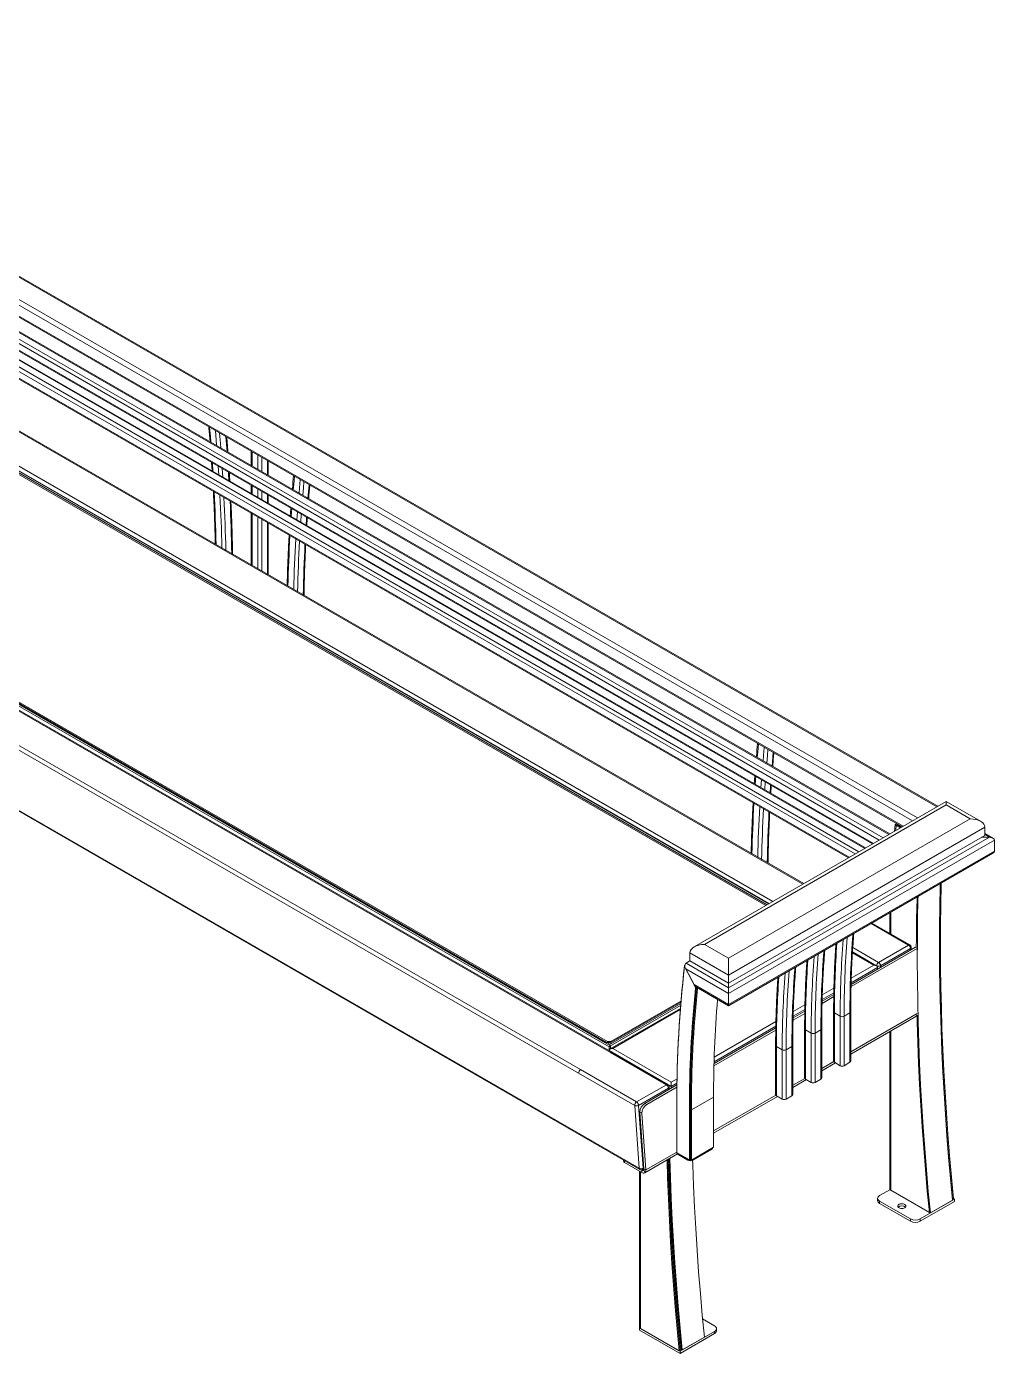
# Model space of a CAD drawing. Header units: inches. Extents: x -1 to 190, y -8 to 118.
# Drawn here: x 158.62 to 190.11, y 24.74 to 67.94 of the extents above; entities that cross this region are included whole.
import ezdxf

# ---------------------------------------------------------------- set-up
doc = ezdxf.new("R2010")
doc.units = ezdxf.units.IN
doc.layers.add('ZANO_R', color=7, linetype='Continuous', lineweight=0)

msp = doc.modelspace()

# ---------------------------------------------------------------- linework, layer by layer
at = {"layer": 'ZANO_R'}
for p, q in [((188.26925, 42.55618), (144.29493, 67.94202)), ((144.29493, 67.90291), (188.23538, 42.53662)), ((143.56936, 67.41384), (187.44901, 42.08266)), ((143.69586, 67.52968), (187.61259, 42.17709)), ((143.25301, 67.20138), (187.10683, 41.88512)), ((143.2869, 67.22094), (187.14071, 41.90468)), ((144.92667, 65.74396), (186.68135, 41.6395)), ((186.70741, 41.65454), (144.97115, 65.74837)), ((144.67504, 65.52605), (186.3668, 41.45791)), ((144.67504, 65.30812), (186.17804, 41.34894)), ((144.69347, 65.26739), (186.15198, 41.3339)), ((144.73795, 65.63501), (186.49263, 41.53055)), ((144.9779, 64.80633), (185.89487, 41.18547)), ((185.92092, 41.20051), (145.02238, 64.81074)), ((144.72626, 64.58842), (185.58031, 41.00388)), ((144.72626, 64.37049), (185.39155, 40.89491)), ((144.78917, 64.69738), (185.70614, 41.07652)), ((144.74469, 64.32975), (185.36549, 40.87987)), ((183.88151, 40.02318), (143.9343, 63.08422)), ((183.90757, 40.03822), (143.97878, 63.08862)), ((182.7806, 39.38764), (142.8963, 62.41235)), ((142.95921, 62.52131), (182.90642, 39.46028)), ((182.7177, 39.35133), (144.81519, 61.23198)), ((182.76488, 39.37857), (144.86237, 61.25922)), ((182.67618, 39.32736), (144.91607, 61.12581)), ((177.61731, 34.54214), (137.87932, 57.48239)), ((177.66179, 34.54654), (137.92379, 57.4868)), ((138.28838, 57.46414), (177.62219, 34.75722)), ((138.24121, 57.4369), (177.57501, 34.72998)), ((177.52783, 34.81169), (138.33557, 57.4369)), ((138.42993, 57.40059), (177.46492, 34.86617)), ((177.5077, 34.86617), (138.47711, 57.39804)), ((138.49936, 57.42152), (177.52132, 34.89462)), ((176.58466, 33.86765), (136.84666, 56.80791)), ((136.90937, 56.92246), (176.64737, 33.9822)), ((135.1674, 55.81586), (178.55411, 30.76924)), ((135.18563, 55.78072), (178.57235, 30.7341)), ((165.14492, 54.1023), (165.10736, 54.58513)), ((165.93184, 54.10917), (165.93184, 53.64803)), ((165.95789, 53.63298), (165.95789, 54.09413)), ((164.64146, 53.75166), (164.65982, 53.47428)), ((164.68505, 53.45972), (164.66673, 53.73706)), ((164.87432, 53.35045), (164.85609, 53.62775)), ((166.14662, 53.52403), (166.14662, 53.98518)), ((166.27244, 53.4514), (166.27244, 53.91255)), ((166.46117, 53.34245), (166.46117, 53.8036)), ((166.48722, 53.32741), (166.48722, 53.78856)), ((165.00505, 53.27499), (164.98721, 53.55206)), ((165.93184, 53.00674), (165.93184, 52.73996)), ((165.95789, 52.72492), (165.95789, 52.99169)), ((166.14662, 52.61597), (166.14662, 52.88274)), ((166.27244, 52.54334), (166.27244, 52.81011)), ((167.77867, 52.58187), (167.81651, 53.02118)), ((166.46117, 52.43439), (166.46117, 52.70116)), ((166.48722, 52.41934), (166.48722, 52.68612)), ((165.93184, 52.09867), (165.93184, 50.41539)), ((165.95789, 50.40035), (165.95789, 52.08363)), ((166.14662, 50.2914), (166.14662, 51.97468)), ((166.27244, 50.21877), (166.27244, 51.90205)), ((167.22115, 52.26243), (167.20293, 52.00618)), ((167.23019, 51.99044), (167.24842, 52.24669)), ((167.41946, 51.88117), (167.43778, 52.13738)), ((167.5407, 51.81119), (167.55868, 52.06758)), ((166.46117, 50.10982), (166.46117, 51.7931)), ((166.48722, 50.09477), (166.48722, 51.77806)), ((182.87681, 43.8659), (182.91466, 44.3052)), ((182.31929, 43.54646), (182.30107, 43.29021)), ((182.32833, 43.27447), (182.34656, 43.53072)), ((182.51761, 43.1652), (182.53592, 43.4214)), ((182.63884, 43.09521), (182.65682, 43.35161)), ((188.5422, 42.71374), (180.34498, 37.98159)), ((188.5422, 42.60093), (180.67858, 38.06137)), ((188.54263, 42.60069), (180.67901, 38.06112)), ((189.66216, 42.0672), (188.5422, 42.71374)), ((188.5422, 42.71374), (188.5422, 42.60093)), ((189.32856, 42.14698), (188.5422, 42.60093)), ((189.66259, 42.06696), (188.54263, 42.7135)), ((189.32899, 42.14673), (188.54263, 42.60069)), ((181.46495, 37.60741), (189.32856, 42.14698)), ((181.46538, 37.60716), (189.32899, 42.14673)), ((186.88844, 41.96002), (186.86801, 41.74725)), ((186.93276, 41.9856), (186.88844, 41.96002)), ((186.88844, 41.96002), (186.92008, 41.94175)), ((186.92008, 41.94175), (186.90324, 41.76759)), ((186.91969, 41.93783), (186.90324, 41.76759)), ((186.95115, 41.95599), (186.91969, 41.93783)), ((187.05891, 41.85746), (186.91969, 41.93783)), ((186.92008, 41.94175), (186.9644, 41.96734)), ((186.95115, 41.95599), (187.09037, 41.87562)), ((189.95136, 41.54601), (181.46495, 36.64691)), ((189.80081, 41.87431), (181.46537, 37.06237)), ((181.46537, 36.79358), (189.80081, 41.60553)), ((189.95136, 41.54601), (189.69772, 41.54601)), ((189.80081, 41.87431), (189.80081, 41.60553)), ((190.06701, 41.51836), (189.80081, 41.67203)), ((189.80081, 41.63292), (189.95136, 41.54601)), ((190.11492, 41.45157), (181.46495, 36.45805)), ((190.11492, 41.09561), (181.46495, 36.10209)), ((190.11492, 41.09561), (190.11492, 41.45157)), ((181.46495, 36.06297), (190.06701, 41.02883)), ((187.32101, 38.0376), (186.10325, 38.7406)), ((187.36549, 38.04201), (186.12931, 38.75564)), ((186.70825, 38.60926), (186.70825, 38.42143)), ((186.7397, 38.59087), (186.7397, 38.40327)), ((180.67858, 38.06137), (181.46495, 37.60741)), ((180.67901, 38.06112), (181.46538, 37.60716)), ((186.34592, 37.4747), (187.32101, 38.0376)), ((181.46495, 37.06261), (180.20676, 37.78895)), ((180.20676, 37.78895), (180.20676, 37.52016)), ((181.46537, 37.06237), (180.2072, 37.7887)), ((180.2072, 37.7887), (180.2072, 37.51991)), ((185.4483, 36.6837), (187.60454, 37.92847)), ((185.45012, 36.75739), (187.54155, 37.96475)), ((186.18891, 37.38382), (185.494, 37.78499)), ((186.27788, 37.36255), (185.49582, 37.81402)), ((186.28302, 37.36573), (185.49619, 37.81996)), ((185.505, 37.96015), (186.34592, 37.4747)), ((187.38392, 37.92864), (186.40883, 37.36573)), ((187.38392, 37.87375), (187.38392, 37.92864)), ((187.40998, 37.88879), (187.40998, 37.96496)), ((187.60454, 37.92847), (187.60444, 37.92853)), ((187.60454, 37.92847), (187.60454, 37.32313)), ((180.03126, 37.37332), (180.04343, 37.38035)), ((180.04271, 37.36503), (180.03126, 37.37332)), ((180.04438, 37.34458), (180.03126, 37.33701)), ((180.03126, 37.33701), (180.39278, 36.65716)), ((181.46495, 36.45805), (180.0702, 37.26322)), ((180.0702, 37.26322), (180.34333, 36.74958)), ((180.20676, 37.52016), (180.07952, 37.4467)), ((181.46495, 36.64691), (180.07952, 37.4467)), ((180.20676, 37.52016), (181.46495, 36.79383)), ((180.2072, 37.51991), (181.46537, 36.79358)), ((186.31473, 37.31118), (185.45149, 36.81284)), ((185.45598, 36.96071), (186.18891, 37.38382)), ((186.28302, 37.3594), (186.28302, 37.36573)), ((186.31473, 37.31118), (186.31473, 37.25652)), ((186.40883, 37.36573), (186.40883, 37.31084)), ((181.46495, 36.10209), (180.34333, 36.74958)), ((181.46495, 37.06261), (181.46495, 36.79383)), ((181.46495, 36.79383), (181.46495, 36.64691)), ((181.46537, 37.06237), (181.46537, 36.79358)), ((180.39037, 36.62509), (180.39278, 36.65716)), ((180.39037, 36.62509), (180.42182, 36.64325)), ((180.41433, 36.6696), (180.39278, 36.65716)), ((180.41854, 36.66704), (181.46495, 36.06297)), ((180.42223, 36.64713), (180.43763, 36.65602)), ((180.45348, 36.62496), (180.42223, 36.64713)), ((180.45348, 36.62496), (180.47245, 36.63592)), ((181.46495, 36.64691), (181.46495, 36.45805)), ((181.46495, 36.45805), (181.46495, 36.64691)), ((181.46495, 36.45805), (181.46495, 36.10209)), ((184.50467, 36.13896), (184.88648, 36.35937)), ((184.50649, 36.21264), (184.88742, 36.43255)), ((184.88813, 36.48762), (184.50786, 36.26809)), ((184.51235, 36.41596), (184.89155, 36.63487)), ((177.57501, 34.78445), (179.90769, 36.13108)), ((179.89504, 35.97223), (177.61197, 34.65424)), ((177.62219, 34.75722), (179.90306, 36.07393)), ((177.62871, 34.89462), (179.91459, 36.21424)), ((179.9114, 36.17608), (177.63792, 34.86362)), ((179.89261, 35.94075), (177.70093, 34.67552)), ((181.1115, 36.267), (181.10376, 36.26254)), ((181.46495, 36.10209), (181.46495, 36.06297)), ((181.46495, 36.06297), (181.46495, 36.10209)), ((181.75943, 36.23297), (181.75909, 36.23248)), ((183.56286, 35.6679), (183.94378, 35.8878)), ((183.9445, 35.94287), (183.56423, 35.72335)), ((183.56871, 35.87121), (183.94791, 36.09012)), ((184.88232, 35.864), (184.88232, 34.25674)), ((185.43771, 34.25674), (185.43771, 35.864)), ((180.99665, 34.38639), (183.00428, 35.54537)), ((183.56103, 35.59421), (183.94285, 35.81462)), ((185.09711, 35.71874), (184.90838, 35.82769)), ((184.90838, 35.82769), (184.90838, 34.22042)), ((185.09711, 35.71874), (185.09711, 34.11147)), ((185.41165, 35.82769), (185.22292, 35.71874)), ((185.22292, 35.71874), (185.22292, 34.11147)), ((185.41165, 35.82769), (185.41165, 34.22042)), ((187.60447, 35.81265), (185.43771, 34.56181)), ((185.43771, 34.49033), (187.5607, 35.71591)), ((180.98867, 34.10922), (182.99921, 35.26987)), ((180.99061, 34.18297), (183.00015, 35.34305)), ((183.00086, 35.39812), (180.99215, 34.23852)), ((183.93869, 35.31925), (183.93869, 33.71199)), ((184.15347, 35.17399), (183.96475, 35.28294)), ((183.96475, 35.28294), (183.96475, 33.67567)), ((184.15347, 35.17399), (184.15347, 33.56672)), ((184.46801, 35.28294), (184.27929, 35.17399)), ((184.27929, 35.17399), (184.27929, 33.56672)), ((184.46801, 35.28294), (184.46801, 33.67567)), ((184.49407, 33.71199), (184.49407, 35.31925)), ((186.70825, 35.2238), (186.70825, 30.07348)), ((186.7397, 35.24196), (186.7397, 30.05533)), ((177.46492, 34.86617), (177.59074, 34.86617)), ((177.51286, 34.86617), (177.52132, 34.89462)), ((177.52132, 34.89462), (177.62871, 34.89462)), ((177.62531, 34.86796), (177.52783, 34.81169)), ((177.57501, 34.78445), (177.62219, 34.75722)), ((177.62219, 34.75722), (177.57501, 34.72998)), ((177.57501, 34.72998), (177.57501, 34.59664)), ((179.59921, 33.43439), (177.57511, 34.60287)), ((177.57511, 34.60287), (177.57511, 34.59658)), ((177.59074, 34.86617), (177.59385, 34.86796)), ((177.63792, 34.86362), (177.62219, 34.86362)), ((177.62219, 34.75722), (177.62219, 34.66014)), ((177.62871, 34.89462), (177.63792, 34.86362)), ((177.63792, 34.82077), (177.63792, 34.86362)), ((177.70093, 34.67552), (179.59921, 33.57966)), ((182.99505, 34.7745), (182.99505, 33.16724)), ((183.20984, 34.62924), (183.02111, 34.73819)), ((183.02111, 34.73819), (183.02111, 33.13092)), ((183.20984, 34.62924), (183.20984, 33.02197)), ((183.52438, 34.73819), (183.33566, 34.62924)), ((183.33566, 34.62924), (183.33566, 33.02197)), ((183.52438, 34.73819), (183.52438, 33.13092)), ((183.55044, 33.16724), (183.55044, 34.7745)), ((179.44167, 33.48896), (177.61731, 34.54214)), ((179.48615, 33.49336), (177.66179, 34.54654)), ((184.88554, 34.24304), (184.49407, 34.01706)), ((184.49407, 33.94558), (184.93926, 34.20259)), ((184.90838, 34.22042), (185.09711, 34.11147)), ((185.22292, 34.11147), (185.41165, 34.22042)), ((178.40901, 32.81447), (176.58466, 33.86765)), ((176.64737, 33.9822), (178.47173, 32.92902)), ((183.94191, 33.6983), (183.55044, 33.47231)), ((178.47173, 32.92902), (179.44167, 33.48896)), ((179.50458, 33.37999), (178.53464, 32.82006)), ((178.73771, 32.8824), (179.78407, 33.48645)), ((178.80062, 32.84608), (179.78318, 33.4133)), ((179.50458, 33.3251), (179.50458, 33.37999)), ((179.53064, 33.34015), (179.53064, 33.41631)), ((179.59921, 33.57966), (179.78722, 33.6882)), ((179.78483, 33.54155), (179.59921, 33.43439)), ((179.59921, 33.43439), (179.59921, 33.37973)), ((183.55044, 33.40084), (183.99563, 33.65784)), ((183.96475, 33.67567), (184.15347, 33.56672)), ((184.27929, 33.56672), (184.46801, 33.67567)), ((178.80062, 32.84608), (178.73771, 32.8824)), ((179.78053, 32.90702), (179.78053, 32.94334)), ((179.78054, 32.94333), (179.78053, 32.94334)), ((179.78053, 31.27251), (179.78053, 32.90702)), ((180.22362, 33.16281), (180.2237, 33.16286)), ((180.25241, 32.67093), (180.97586, 33.08857)), ((180.97586, 33.08857), (180.9758, 31.45409)), ((182.99827, 33.15355), (180.97582, 31.98601)), ((180.97582, 31.91454), (183.05199, 33.11309)), ((183.02111, 33.13092), (183.20984, 33.02197)), ((183.33566, 33.02197), (183.52438, 33.13092)), ((178.55411, 30.76924), (178.40901, 32.81447)), ((178.53464, 32.82006), (178.67974, 30.77483)), ((178.58092, 32.59602), (178.64383, 32.55971)), ((178.71177, 30.75164), (178.58092, 32.59602)), ((178.77468, 30.71532), (178.64383, 32.55971)), ((180.18944, 32.67096), (180.22089, 32.68912)), ((180.18944, 32.67096), (180.18944, 31.03645)), ((180.22089, 32.68912), (180.22089, 31.06082)), ((180.22095, 32.68909), (180.22089, 31.06082)), ((180.25241, 32.67093), (180.22095, 32.68909)), ((180.25241, 32.67093), (180.25235, 31.03645)), ((178.7387, 30.62308), (179.80158, 31.23667)), ((179.78053, 31.29599), (178.77468, 30.71532)), ((180.18944, 31.03645), (179.78053, 31.27251)), ((179.79179, 31.26601), (179.79179, 31.26355)), ((179.82566, 31.25266), (180.13392, 31.07471)), ((179.82566, 31.25266), (179.82566, 31.21634)), ((179.82566, 31.21634), (180.13392, 31.03839)), ((180.25235, 31.03645), (180.9758, 31.45409)), ((180.29748, 31.03839), (180.92028, 31.39792)), ((180.92028, 31.42204), (180.92028, 31.39792)), ((178.04614, 31.03787), (178.04614, 31.00354)), ((178.07871, 30.95814), (178.07871, 31.01907)), ((178.07871, 30.95814), (178.63703, 30.63583)), ((178.5684, 30.67545), (178.5684, 25.57717)), ((178.61316, 30.72226), (178.63703, 30.70848)), ((178.63703, 30.70848), (178.71177, 30.75162)), ((178.63703, 30.63583), (178.63703, 30.70848)), ((178.66131, 30.7341), (178.71098, 30.76277)), ((178.67974, 30.77483), (178.70893, 30.79169)), ((178.70289, 30.70749), (178.75471, 30.63639)), ((178.77468, 30.71532), (178.71177, 30.75164)), ((180.13392, 31.07471), (180.13392, 31.03839)), ((180.18944, 31.03645), (180.21117, 31.049)), ((180.22984, 31.04945), (180.25235, 31.03645)), ((180.29748, 31.06251), (180.29748, 31.03839)), ((178.59985, 30.65729), (178.59985, 25.55901)), ((186.70825, 30.07348), (186.37798, 29.88282)), ((186.7397, 30.05533), (186.70825, 30.07348)), ((186.7397, 30.05533), (187.99765, 29.32913)), ((186.31283, 29.79203), (186.31283, 29.71939)), ((186.37798, 29.70124), (187.38452, 29.12017)), ((186.37798, 29.70124), (186.37798, 29.62859)), ((186.37798, 29.62859), (187.38452, 29.04753)), ((188.81569, 29.76479), (187.69906, 29.12017)), ((188.81569, 29.69215), (187.69906, 29.04753)), ((188.75232, 29.73314), (188.02887, 29.3155)), ((188.74896, 29.767), (188.75256, 29.76493)), ((188.75256, 29.76493), (188.78401, 29.78308)), ((188.78401, 29.78308), (188.81569, 29.76479)), ((188.81569, 29.76479), (188.81569, 29.69215)), ((187.38452, 29.12017), (187.38452, 29.04753)), ((187.69906, 29.12017), (187.69906, 29.04753)), ((188.02887, 29.3155), (187.99765, 29.32913)), ((178.5684, 25.57717), (178.5684, 25.50452)), ((179.88949, 24.81452), (178.5684, 25.57717)), ((178.59985, 25.55901), (178.5684, 25.57717)), ((179.88949, 24.74188), (178.5684, 25.50452)), ((178.59985, 25.55901), (179.8578, 24.83281)), ((179.80564, 25.73452), (179.84053, 25.71437)), ((181.00612, 25.64072), (180.61845, 25.86452)), ((181.07126, 25.47729), (181.07126, 25.54993)), ((179.88949, 24.81452), (181.00612, 25.45914)), ((179.88949, 24.74188), (181.00612, 25.38649)), ((180.67538, 25.27314), (179.95193, 24.8555)), ((181.00612, 25.45914), (181.00612, 25.38649)), ((179.8578, 24.83281), (179.88925, 24.85097)), ((179.88949, 24.81452), (179.88949, 24.74188)), ((179.95193, 24.8555), (179.92071, 24.86913))]:
    msp.add_line(p, q, dxfattribs=at)
at = {"layer": 'ZANO_R', "flags": 128}
for points in [[(164.61729, 54.40689), (164.6021, 54.59506), (164.57701, 54.8913)], [(164.80688, 54.29745), (164.79176, 54.48556), (164.76679, 54.78174)], [(164.93894, 54.22122), (164.91789, 54.48537), (164.89952, 54.70512)], [(165.20738, 53.15819), (165.19421, 53.37697), (165.19061, 53.43464)], [(167.29763, 52.85957), (167.31275, 53.03021), (167.33772, 53.29757)], [(167.48721, 52.75013), (167.50241, 52.92074), (167.5275, 53.18802)], [(167.60733, 52.68078), (167.62855, 52.92056), (167.64705, 53.119)], [(167.71572, 51.71015), (167.729, 51.91373), (167.73262, 51.96717)], [(182.39577, 44.1436), (182.4109, 44.31424), (182.43587, 44.5816)], [(182.58536, 44.03415), (182.60056, 44.20477), (182.62564, 44.47205)], [(182.70547, 43.96481), (182.72669, 44.20459), (182.74519, 44.40303)], [(182.81386, 42.99418), (182.82714, 43.19776), (182.83077, 43.25119)], [(188.54263, 42.7135), (188.54263, 42.7102), (188.54263, 42.70038), (188.54263, 42.68418), (188.54263, 42.6619), (188.54263, 42.63391), (188.54263, 42.60069)], [(188.35321, 40.03947), (188.35086, 39.9482), (188.33724, 39.28935), (188.3294, 38.62705), (188.32733, 37.96136), (188.33104, 37.29234), (188.34051, 36.62006), (188.35576, 35.9446), (188.37678, 35.26602), (188.40358, 34.58438), (188.43613, 33.89975), (188.47445, 33.21221), (188.51852, 32.52182), (188.56835, 31.82864), (188.62394, 31.13276), (188.68526, 30.43424), (188.75232, 29.73314)], [(188.38368, 40.05707), (188.38228, 40.00196), (188.36868, 39.34286), (188.36084, 38.6803), (188.35879, 38.01436), (188.36251, 37.34509), (188.372, 36.67256), (188.38726, 35.99684), (188.4083, 35.31801), (188.43511, 34.63611), (188.46768, 33.95123), (188.50602, 33.26343), (188.55012, 32.57279), (188.59997, 31.87936), (188.65557, 31.18322), (188.71692, 30.48444), (188.78401, 29.78308)], [(187.59732, 39.60311), (187.59601, 39.55141), (187.58237, 38.89211), (187.57451, 38.22934), (187.57292, 37.94673)], [(187.59732, 39.60311), (187.59592, 39.548), (187.58232, 38.8889), (187.57448, 38.22635), (187.57292, 37.94664)], [(187.62975, 39.62183), (187.62741, 39.53056), (187.61379, 38.87171), (187.60595, 38.20941), (187.60388, 37.54372), (187.60759, 36.8747), (187.61706, 36.20242), (187.63231, 35.52696), (187.65333, 34.84838), (187.68012, 34.16674), (187.71268, 33.48211), (187.75099, 32.79457), (187.79507, 32.10418), (187.8449, 31.411), (187.90048, 30.71512), (187.96181, 30.0166), (188.02887, 29.3155)], [(186.71641, 39.09457), (186.71517, 39.03798), (186.70825, 38.60926)], [(186.74874, 39.11323), (186.74662, 39.01963), (186.7397, 38.59087)], [(186.74874, 39.11323), (186.74661, 39.01911), (186.7397, 38.59087)], [(188.32728, 38.07336), (188.32733, 37.9962), (188.33105, 37.32693), (188.34054, 36.65441), (188.35581, 35.97869), (188.37685, 35.29985), (188.40365, 34.61795), (188.43623, 33.93307), (188.47456, 33.24528), (188.51866, 32.55463), (188.56852, 31.8612), (188.62412, 31.16506), (188.68547, 30.46628), (188.75256, 29.76493)], [(181.46495, 37.60741), (181.46495, 37.56953), (181.46495, 37.52763), (181.46495, 37.48244), (181.46495, 37.43472), (181.46495, 37.3853), (181.46495, 37.33502), (181.46495, 37.28474), (181.46495, 37.23531), (181.46495, 37.1876), (181.46495, 37.1424), (181.46495, 37.1005), (181.46495, 37.06261)], [(181.46538, 37.60716), (181.46538, 37.56928), (181.46537, 37.52738), (181.46538, 37.48219), (181.46538, 37.43448), (181.46538, 37.38505), (181.46538, 37.33478), (181.46537, 37.28449), (181.46537, 37.23507), (181.46537, 37.18735), (181.46537, 37.14216), (181.46538, 37.10026), (181.46537, 37.06237)], [(187.59541, 35.75872), (187.6009, 35.54289), (187.62194, 34.86405), (187.64875, 34.18215), (187.68132, 33.49728), (187.71966, 32.80948), (187.76376, 32.11883), (187.81361, 31.4254), (187.86921, 30.72926), (187.93056, 30.03048), (187.99765, 29.32913)], [(187.59541, 35.75858), (187.60084, 35.545), (187.62187, 34.86594), (187.64867, 34.18381), (187.68125, 33.4987), (187.71958, 32.81067), (187.76369, 32.11979), (187.81355, 31.42612), (187.86917, 30.72974), (187.93054, 30.03072), (187.99765, 29.32913)], [(183.96475, 35.28294), (183.95368, 35.29072), (183.94546, 35.2996), (183.9404, 35.30923), (183.93869, 35.31925), (183.93869, 35.31926)], [(179.59921, 33.43439), (179.59921, 33.44811), (179.5992, 33.46361), (179.5992, 33.48044), (179.59921, 33.49807), (179.59921, 33.51598), (179.5992, 33.53362), (179.59921, 33.55044), (179.59921, 33.56595), (179.59921, 33.57966)], [(178.66131, 30.7341), (178.66131, 30.7341), (178.66914, 30.74059), (178.67495, 30.7498), (178.67853, 30.76136), (178.67974, 30.77483)], [(179.46123, 31.04019), (179.47898, 30.45775), (179.5055, 29.76496), (179.53798, 29.06907), (179.57642, 28.37016), (179.62081, 27.6683), (179.67115, 26.96357), (179.72743, 26.25602), (179.78965, 25.54575), (179.8578, 24.83281)], [(179.49268, 31.05834), (179.51043, 30.47591), (179.53695, 29.78312), (179.56943, 29.08723), (179.60787, 28.38832), (179.65226, 27.68646), (179.7026, 26.98172), (179.75889, 26.27418), (179.8211, 25.5639), (179.88925, 24.85097)], [(179.52413, 31.0765), (179.54188, 30.49407), (179.56841, 29.80128), (179.60089, 29.10539), (179.63933, 28.40648), (179.68372, 27.70462), (179.73406, 26.99988), (179.79034, 26.29234), (179.85256, 25.58206), (179.92071, 24.86913)], [(179.55465, 31.09412), (179.57335, 30.4764), (179.59986, 29.7841), (179.63232, 29.08871), (179.67074, 28.3903), (179.7151, 27.68895), (179.76541, 26.98472), (179.82165, 26.27768), (179.88383, 25.56792), (179.95193, 24.8555)], [(180.21117, 31.0552), (180.2157, 31.05515), (180.22984, 31.05565)], [(180.2921, 31.03547), (180.2968, 30.89404), (180.32331, 30.20174), (180.35578, 29.50635), (180.39419, 28.80794), (180.43856, 28.10659), (180.48887, 27.40236), (180.54511, 26.69533), (180.60728, 25.98556), (180.67538, 25.27314)], [(186.37798, 29.88282), (186.35032, 29.86336), (186.32976, 29.84116), (186.31711, 29.81708), (186.31283, 29.79203), (186.31711, 29.76698), (186.32976, 29.74289), (186.35032, 29.7207), (186.37798, 29.70124)], [(187.19579, 29.48334), (187.16936, 29.4715), (187.13866, 29.46383), (187.10562, 29.46081), (187.07232, 29.46263), (187.04084, 29.46917), (187.01318, 29.48003), (186.99105, 29.49451), (186.97587, 29.51172), (186.96857, 29.53056), (186.96962, 29.54987), (186.97895, 29.56841), (186.99598, 29.58503), (187.01963, 29.59869), (187.04843, 29.60852), (187.08055, 29.6139), (187.11399, 29.61451), (187.14664, 29.6103), (187.17644, 29.60153), (187.20153, 29.58876), (187.22033, 29.57279), (187.23166, 29.55462), (187.23481, 29.53539), (187.22958, 29.51632), (187.2163, 29.4986), (187.19579, 29.48334)], [(181.00612, 25.45914), (181.03378, 25.4786), (181.05433, 25.50079), (181.06699, 25.52488), (181.07126, 25.54993), (181.06699, 25.57498), (181.05433, 25.59907), (181.03378, 25.62126), (181.00612, 25.64072)]]:
    msp.add_lwpolyline(points, dxfattribs=at)
at = {"layer": 'ZANO_R'}
for centre, radius, start, end in [((106.58529, 49.72966), 58.2192, 1.3242855, 3.0192255), ((106.51272, 49.6207), 58.48049, 1.3183468, 3.0055315), ((106.80909, 49.63033), 58.30979, 1.240419, 2.9311318), ((107.44422, 49.75459), 57.86313, 1.0165544, 2.7162516), ((217.95423, 48.54346), 50.8412, 176.811444, 178.667688), ((217.97091, 48.43168), 50.6692, 176.797653, 178.660015), ((218.25, 48.42248), 50.82263, 176.876489, 178.734537), ((218.84743, 48.51664), 51.23158, 177.121721, 178.96903), ((232.94877, 39.83157), 50.73753, 176.809548, 178.669584), ((233.07099, 39.71557), 50.67113, 176.797622, 178.659912), ((233.35632, 39.7062), 50.83081, 176.876639, 178.734387), ((233.93597, 39.80106), 51.22197, 177.121613, 178.96927), ((217.36052, 35.85337), 32.45215, 176.038111, 180.045343), ((217.13961, 35.7481), 32.04252, 175.585162, 180.052505), ((217.13608, 35.7491), 31.91317, 175.431664, 180.054509), ((217.32481, 35.85805), 31.91317, 175.431664, 180.054509), ((187.34707, 38.00123), 0.04474, 65.690305, 125.618349), ((187.24734, 37.92243), 0.13672, 2.604019, 57.394995), ((187.32101, 37.96496), 0.08897, 0, 60.002688), ((216.19598, 35.20335), 32.04252, 175.585162, 180.052505), ((216.19245, 35.20435), 31.91317, 175.431664, 180.054509), ((216.38117, 35.3133), 31.91317, 175.431664, 180.054509), ((187.36547, 37.96939), 0.04473, 294.364882, 354.317015), ((217.72076, 32.98176), 37.94031, 173.408374, 180.112873), ((217.72185, 33.01802), 37.9414, 173.40847, 180.112776), ((215.24882, 34.6596), 31.91317, 175.431664, 180.054509), ((215.43754, 34.76855), 31.91317, 175.431664, 180.054509), ((216.41689, 35.30862), 32.45215, 176.038111, 180.045343), ((186.4196, 37.35952), 0.13672, 122.605908, 177.395078), ((186.34592, 37.48714), 0.13674, 242.609263, 297.390737), ((186.27225, 37.35952), 0.13672, 2.604019, 57.394995), ((215.47325, 34.76387), 32.45215, 176.038111, 180.045343), ((215.25234, 34.6586), 32.04252, 175.585162, 180.052505), ((218.05842, 32.72882), 37.86903, 174.09449, 180.087532), ((218.08988, 32.74697), 37.86903, 174.09449, 180.087532), ((218.12795, 32.74551), 37.90705, 174.092309, 180.085279), ((218.12055, 32.72734), 37.86819, 174.092306, 180.085352), ((219.58927, 33.12194), 38.61343, 175.322038, 180.049517), ((184.92486, 35.86702), 0.04264, 184.041625, 247.26354), ((185.39319, 35.86844), 0.04474, 294.367353, 354.288654), ((185.16001, 35.84015), 0.13674, 242.610166, 297.389834), ((187.49649, 35.80358), 0.10868, 306.264528, 335.540397), ((184.21638, 35.29539), 0.13673, 242.607977, 297.392023), ((184.44955, 35.3237), 0.04475, 294.371344, 354.280089), ((183.03761, 34.77754), 0.04267, 184.061393, 247.243771), ((183.27274, 34.75065), 0.13674, 242.610037, 297.391935), ((183.50592, 34.77895), 0.04475, 294.371344, 354.280089), ((177.64337, 34.50576), 0.04474, 65.690305, 125.618349), ((184.92684, 34.26117), 0.04474, 185.688788, 245.629315), ((185.3932, 34.26116), 0.04473, 294.364882, 354.317015), ((176.71952, 33.86825), 0.13487, 122.344015, 180.255993), ((183.98322, 33.71644), 0.04476, 185.707617, 245.621531), ((184.44955, 33.71642), 0.04474, 294.368865, 354.308457), ((185.16001, 34.23288), 0.13674, 242.610166, 297.389834), ((179.46773, 33.45258), 0.04474, 65.690305, 125.618349), ((179.368, 33.37378), 0.13672, 2.604019, 57.394995), ((179.44167, 33.41631), 0.08897, 0, 60.002688), ((179.48613, 33.42074), 0.04473, 294.364882, 354.317015), ((184.21638, 33.68812), 0.13673, 242.607977, 297.392023), ((178.54388, 32.81507), 0.13487, 122.344015, 180.255993), ((178.39806, 32.81385), 0.13672, 2.604019, 57.394995), ((178.91809, 32.59753), 0.33718, 122.343034, 180.255608), ((178.981, 32.56121), 0.33718, 122.343034, 180.255608), ((183.03959, 33.17169), 0.04476, 185.706759, 245.611344), ((183.27274, 33.14339), 0.13674, 242.610037, 297.391935), ((183.50593, 33.17166), 0.04472, 294.361699, 354.320198), ((178.46686, 32.92894), 0.12825, 243.190172, 301.901729), ((179.84967, 31.26932), 0.05817, 185.696121, 245.624033), ((180.89529, 31.45207), 0.05964, 294.776778, 349.789086), ((178.1018, 31.00909), 0.05593, 185.698641, 245.624795), ((178.61195, 30.8837), 0.12824, 243.189034, 301.906657), ((178.59586, 30.7686), 0.04175, 179.114989, 235.727895), ((178.61683, 30.81115), 0.08897, 240.002688, 299.997312), ((180.2157, 31.19622), 0.17776, 242.607722, 297.392278), ((186.42415, 29.73049), 0.11186, 185.694977, 245.624041), ((187.10143, 29.36172), 0.18272, 49.902197, 130.097803), ((187.54179, 29.4237), 0.34185, 242.608845, 297.391155), ((187.54179, 29.35105), 0.34185, 242.608845, 297.391155), ((180.95996, 25.48838), 0.11185, 294.370446, 354.308706)]:
    msp.add_arc(centre, radius, start, end, dxfattribs=at)
for centre, major_axis, ratio, start_param, end_param in [((189.32856, 41.87456), (0.47182, 0), 0.57738155, 0, 1.57079633), ((189.32899, 41.87431), (0.47182, 0), 0.57738155, 0, 1.57079633), ((189.95136, 41.45157), (0.16356, 0), 0.57738155, 0, 1.57079633), ((189.95136, 41.45157), (0.16356, 0), 0.57738155, 0, 1.57079633), ((189.95136, 41.09561), (0.16356, 0), 0.57738155, 5.49770588, 6.28318531), ((189.95136, 41.09561), (0.16356, 0), 0.57738155, 5.49770588, 6.28318531), ((180.67858, 37.78895), (0.47182, 0), 0.57738155, 1.57079633, 3.14159265), ((180.67901, 37.7887), (0.47182, 0), 0.57738155, 1.57079633, 3.14159265), ((180.15198, 37.31043), (-0.06964, 0.1378), 0.61102028, 0.03398577, 1.03371464), ((186.18892, 37.31118), (0.12582, 0), 0.57738155, 0, 1.57079633), ((180.42512, 36.79679), (-0.06964, 0.1378), 0.61102028, 1.6047821, 2.39026153), ((177.70093, 34.60287), (0.12582, 0), 0.57738155, 1.57079633, 3.14159265)]:
    msp.add_ellipse(centre, major_axis=major_axis, ratio=ratio, start_param=start_param, end_param=end_param, dxfattribs=at)
for points, knots in [([(164.55221, 54.90561), (164.56562, 54.75306), (164.57985, 54.59121), (164.5919, 54.43039), (164.59259, 54.42115)], [0, 0, 0, 0, 0.94256611, 1, 1, 1, 1]), ([(165.1743, 54.08534), (165.16725, 54.18497), (165.15591, 54.34535), (165.14237, 54.50675), (165.13724, 54.56788)], [0, 0, 0, 0, 0.62123908, 1, 1, 1, 1]), ([(165.236, 53.14166), (165.23317, 53.19489), (165.2283, 53.28667), (165.22216, 53.37909), (165.21958, 53.41792)], [0, 0, 0, 0, 0.57987631, 1, 1, 1, 1]), ([(167.3097, 53.31375), (167.29653, 53.17817), (167.28239, 53.0327), (167.27045, 52.88572), (167.26964, 52.87573)], [0, 0, 0, 0, 0.931982513, 1, 1, 1, 1]), ([(164.69854, 52.81064), (164.70707, 52.64075), (164.72454, 52.29296), (164.7444, 51.77066), (164.75738, 51.36702), (164.76184, 51.14114), (164.76284, 51.09024)], [0, 0, 0, 0, 0.29421752, 0.60230318, 0.91038707, 1, 1, 1, 1]), ([(167.80141, 52.56875), (167.80791, 52.65267), (167.81932, 52.79992), (167.83293, 52.94565), (167.83878, 53.00832)], [0, 0, 0, 0, 0.56995364, 1, 1, 1, 1]), ([(165.32474, 50.76586), (165.32244, 50.89884), (165.31709, 51.20748), (165.30261, 51.6951), (165.2869, 52.13365), (165.27429, 52.39642), (165.27026, 52.4806)], [0, 0, 0, 0, 0.23448926, 0.54424357, 0.85399685, 1, 1, 1, 1]), ([(167.73917, 51.69661), (167.74169, 51.74072), (167.7466, 51.82686), (167.75279, 51.91216), (167.75581, 51.95378)], [0, 0, 0, 0, 0.51200911, 1, 1, 1, 1]), ([(167.16449, 51.38708), (167.15593, 51.22498), (167.13847, 50.89435), (167.1187, 50.39102), (167.10592, 50.00432), (167.1016, 49.7865), (167.10069, 49.74063)], [0, 0, 0, 0, 0.29791072, 0.60763736, 0.91736406, 1, 1, 1, 1]), ([(167.64978, 49.42365), (167.65205, 49.55164), (167.65735, 49.85086), (167.67174, 50.31762), (167.68761, 50.74029), (167.70042, 50.99166), (167.70468, 51.07523)], [0, 0, 0, 0, 0.23030017, 0.53841119, 0.84652176, 1, 1, 1, 1]), ([(182.40784, 44.59778), (182.39467, 44.4622), (182.38054, 44.31672), (182.36859, 44.16975), (182.36778, 44.15975)], [0, 0, 0, 0, 0.93198213, 1, 1, 1, 1]), ([(182.89955, 43.85277), (182.90605, 43.9367), (182.91746, 44.08395), (182.93107, 44.22967), (182.93693, 44.29234)], [0, 0, 0, 0, 0.5699531, 1, 1, 1, 1]), ([(182.83731, 42.98064), (182.83983, 43.02474), (182.84474, 43.11088), (182.85093, 43.19618), (182.85395, 43.23781)], [0, 0, 0, 0, 0.51200937, 1, 1, 1, 1]), ([(182.26264, 42.6711), (182.25408, 42.50901), (182.23662, 42.17838), (182.21685, 41.67504), (182.20406, 41.28835), (182.19974, 41.07053), (182.19884, 41.02465)], [0, 0, 0, 0, 0.29791065, 0.60763729, 0.91736409, 1, 1, 1, 1]), ([(182.74792, 40.70768), (182.75019, 40.83567), (182.7555, 41.13488), (182.76989, 41.60165), (182.78575, 42.02432), (182.79856, 42.27568), (182.80282, 42.35926)], [0, 0, 0, 0, 0.23030025, 0.53841128, 0.84652175, 1, 1, 1, 1]), ([(184.95626, 38.07846), (184.94863, 37.96221), (184.93227, 37.71293), (184.91324, 37.32668), (184.89786, 36.92068), (184.88765, 36.51149), (184.88293, 36.15897), (184.88248, 35.94237), (184.88232, 35.864)], [0, 0, 0, 0, 0.160616299, 0.344413483, 0.528211291, 0.712008362, 0.895805281, 1, 1, 1, 1]), ([(185.43771, 35.864), (185.43785, 35.93614), (185.43825, 36.14536), (185.4427, 36.48945), (185.45269, 36.89521), (185.46767, 37.29789), (185.48773, 37.6973), (185.5107, 38.06968), (185.52934, 38.30729), (185.53772, 38.41413)], [0, 0, 0, 0, 0.08295401, 0.24060249, 0.39825148, 0.55589915, 0.71354631, 0.87119347, 1, 1, 1, 1]), ([(184.49407, 35.31925), (184.49421, 35.39139), (184.49461, 35.60061), (184.49906, 35.9447), (184.50906, 36.35046), (184.52403, 36.75313), (184.5441, 37.15256), (184.56707, 37.52493), (184.58571, 37.76254), (184.59409, 37.86938)], [0, 0, 0, 0, 0.08295401, 0.24060249, 0.39825148, 0.55589915, 0.71354631, 0.87119347, 1, 1, 1, 1]), ([(183.55044, 34.7745), (183.55058, 34.84664), (183.55098, 35.05587), (183.55542, 35.39995), (183.56543, 35.80572), (183.5804, 36.20839), (183.60046, 36.60781), (183.62343, 36.98018), (183.64207, 37.21779), (183.65045, 37.32463)], [0, 0, 0, 0, 0.08295401, 0.24060249, 0.39825148, 0.55589915, 0.71354631, 0.87119347, 1, 1, 1, 1]), ([(184.01262, 37.53371), (184.00499, 37.41746), (183.98863, 37.16818), (183.96961, 36.78193), (183.95423, 36.37593), (183.94402, 35.96674), (183.93929, 35.61422), (183.93885, 35.39762), (183.93869, 35.31925)], [0, 0, 0, 0, 0.1606163, 0.34441348, 0.52821129, 0.71200836, 0.89580528, 1, 1, 1, 1]), ([(183.06899, 36.98896), (183.06136, 36.87271), (183.045, 36.62343), (183.02598, 36.23719), (183.0106, 35.83118), (183.00038, 35.42199), (182.99566, 35.06947), (182.99521, 34.85287), (182.99505, 34.7745)], [0, 0, 0, 0, 0.1606163, 0.34441348, 0.52821129, 0.71200836, 0.89580528, 1, 1, 1, 1]), ([(180.42182, 36.64325), (180.42227, 36.64924), (180.4228, 36.65623), (180.42332, 36.66323), (180.4234, 36.66424)], [0, 0, 0, 0, 0.85564193, 1, 1, 1, 1]), ([(178.63703, 30.70848), (178.64766, 30.70335), (178.66764, 30.69372), (178.69006, 30.69589), (178.69904, 30.70401), (178.70289, 30.70749)], [0, 0, 0, 0, 0.39368986, 0.74013356, 1, 1, 1, 1]), ([(178.70289, 30.70749), (178.70623, 30.7131), (178.71291, 30.72434), (178.71215, 30.74254), (178.71177, 30.75164)], [0, 0, 0, 0, 0.499994298, 1, 1, 1, 1]), ([(178.75471, 30.63639), (178.76126, 30.64654), (178.77434, 30.66683), (178.77457, 30.69916), (178.77468, 30.71532)], [0, 0, 0, 0, 0.5000038, 1, 1, 1, 1]), ([(178.63703, 30.63583), (178.65344, 30.62794), (178.68627, 30.61215), (178.72783, 30.61377), (178.74615, 30.62919), (178.75471, 30.63639)], [0, 0, 0, 0, 0.34752087, 0.69513204, 1, 1, 1, 1])]:
    msp.add_open_spline(points, degree=3, knots=knots, dxfattribs=at)

doc.saveas('drawing.dxf')
